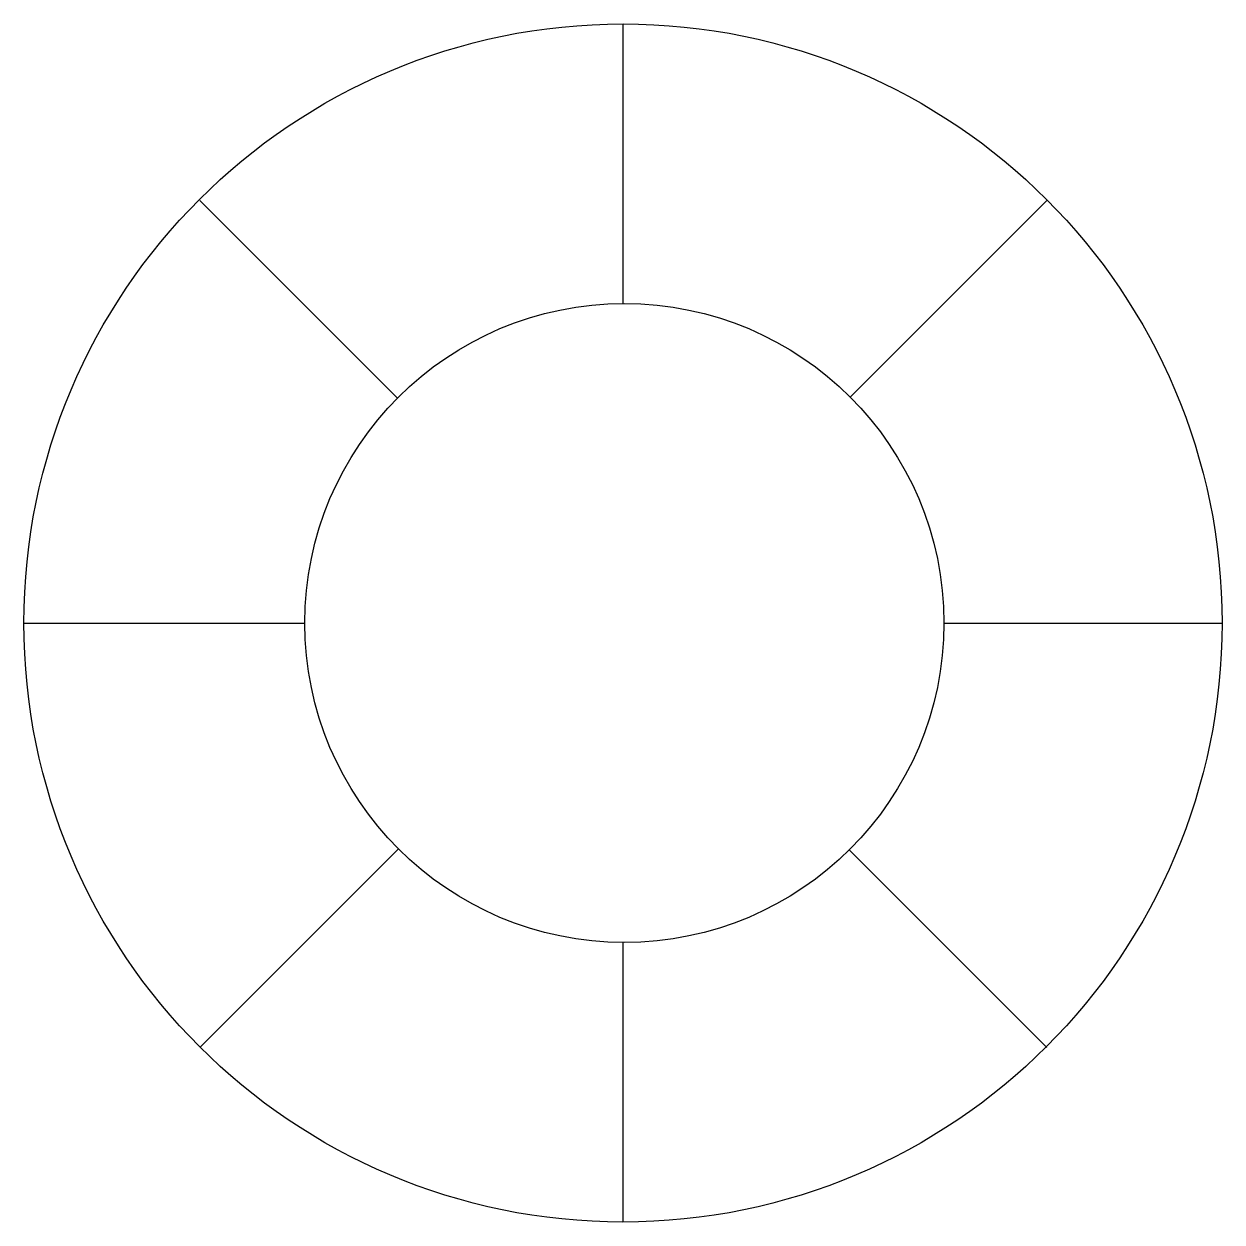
# Model space of a CAD drawing. Extents: x -0.75 to 0.75, y -0.75 to 0.75.
import ezdxf

# ---------------------------------------------------------------- set-up
doc = ezdxf.new("R2010")
doc.units = 0

msp = doc.modelspace()

# ---------------------------------------------------------------- linework, layer by layer
for p, q in [((0, 0.4), (0, 0.75)), ((-0.2823, 0.2816), (-0.5298, 0.5291)), ((0.2846, 0.2828), (0.5308, 0.5291)), ((-0.75, 0), (-0.3983, 0)), ((0.4017, 0), (0.75, 0)), ((-0.5298, -0.5316), (-0.2811, -0.2828)), ((0.5308, -0.5316), (0.2833, -0.2841)), ((0, -0.75), (0, -0.4))]:
    msp.add_line(p, q)
for centre, radius in [((0, 0), 0.75), ((0.0017, 0), 0.4)]:
    msp.add_circle(centre, radius)

doc.saveas('drawing.dxf')
